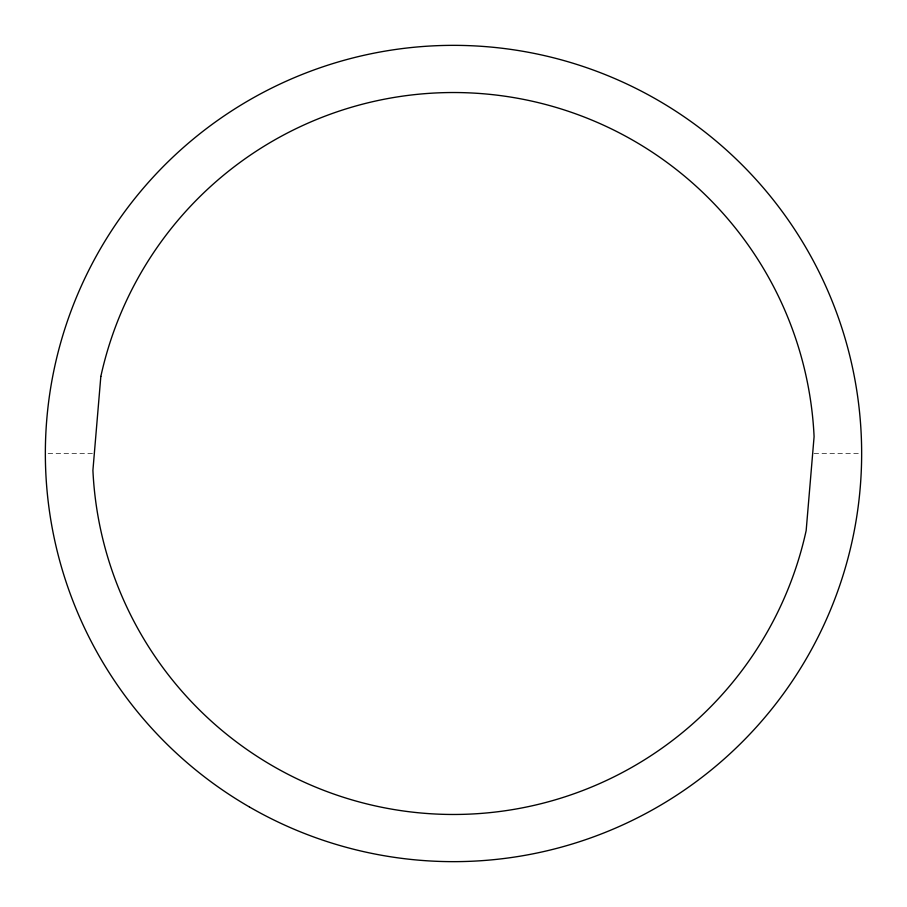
<?xml version="1.0" encoding="UTF-8"?>
<svg xmlns="http://www.w3.org/2000/svg" width="907" height="907" viewBox="0 0 907 907"><rect width="100%" height="100%" fill="white"/><g stroke="black" fill="none" stroke-linecap="round" stroke-linejoin="round"><path stroke-width="0.68" stroke-dasharray="4.54 3.4" d="M48.15 453.5L92.933 453.5M814.067 453.5L858.85 453.5"/><path stroke-width="1.36" d="M100.836 376.428L92.911 470.325A360.986 360.986 0 0 0 806.164 530.572L814.089 436.675A360.986 360.986 0 0 0 100.836 376.428M249.425 806.969A408.15 408.15 0 0 0 861.65 453.5A408.15 408.15 0 0 0 249.425 100.031A408.15 408.15 0 0 0 249.425 806.969"/></g></svg>
